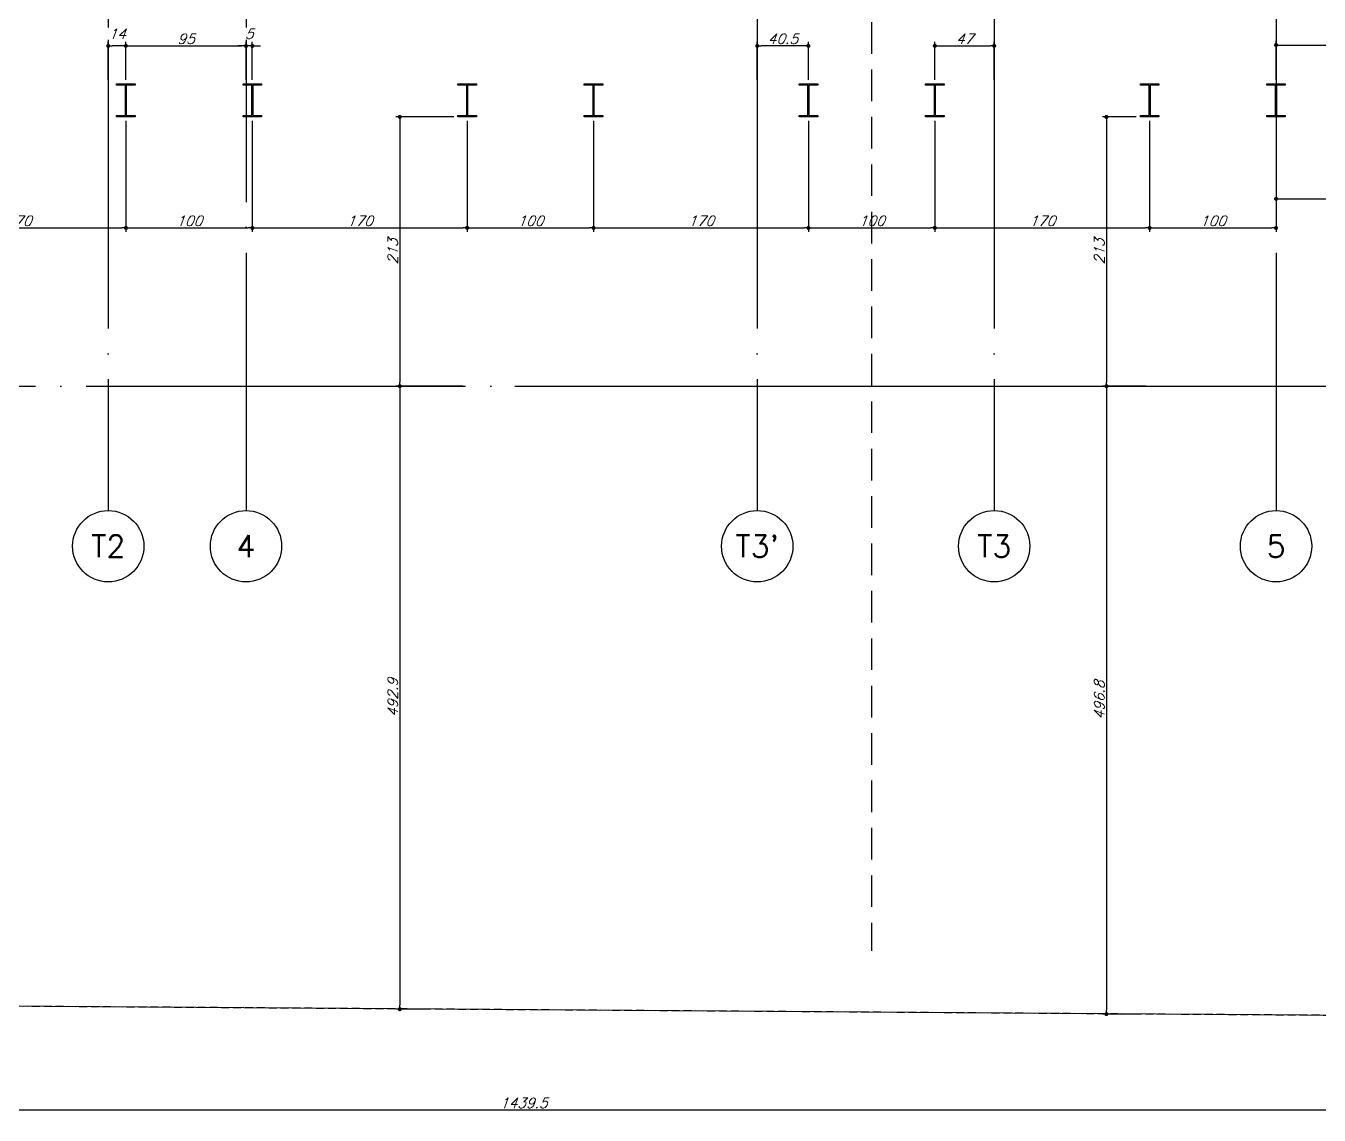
# Model space of a CAD drawing. Header units: millimetres. Extents: x -4281 to 5364, y -2128 to 2372.
# Drawn here: x -384 to 640, y -1462 to -600 of the extents above; entities that cross this region are included whole.
import ezdxf
from ezdxf.enums import TextEntityAlignment as Align

# ---------------------------------------------------------------- set-up
doc = ezdxf.new("R2010")
doc.units = ezdxf.units.MM
doc.header["$LTSCALE"] = 50
for name, pattern in [('CONTINUO', [0, 0]), ('DASHED', [0.75, 0.5, -0.25]), ('EIXO', [6.8, 6, -0.4, 0, -0.4])]:
    doc.linetypes.add(name, pattern=pattern)
doc.layers.add('A-DETL-MBND', color=5, linetype='Continuous', lineweight=9)
for name, color, linetype in [('F-COTAS', 106, 'Continuous'), ('F-COTAS_PM', 106, 'Continuous'), ('F-DIVISA', 6, 'Continuous'), ('F-EIXO', 12, 'EIXO'), ('F-PM_EST', 1, 'Continuous'), ('F-TEXTO', 6, 'Continuous'), ('TG', 7, 'CONTINUO')]:
    doc.layers.add(name, color=color, linetype=linetype)
doc.styles.add('CP-TEXT-INCL', font='romans.shx', dxfattribs={"oblique": 20})
doc.styles.add('MCP', font='romans.shx')
doc.styles.add('ROMANS', font='romans.shx')
doc.dimstyles.new('CP-COTAS-50', dxfattribs={"dimscale": 0.64, "dimtxt": 12.5, "dimasz": 5, "dimexe": 5, "dimexo": 5, "dimgap": 2.5, "dimtad": 1, "dimdec": 1, "dimdsep": 46, "dimtxsty": 'CP-TEXT-INCL', "dimblk1": 'DOT', "dimblk2": 'DOT', "dimsah": 1, "dimcen": 9, "dimclrd": 256, "dimclre": 256, "dimclrt": 256, "dimadec": 0, "dimazin": 0, "dimtfac": 1, "dimtdec": 1, "dimtmove": 2, "dimatfit": 3, "dimldrblk": 'DOT', "dimfxl": 0, "dimtolj": 1, "dimarcsym": 0})

# ---------------------------------------------------------------- blocks, each defined once
blk = doc.blocks.new('*U5')
at = {"layer": 'F-EIXO'}
blk.add_line((0, 0), (7197, 0), dxfattribs=at)
at = {"layer": 'F-TEXTO', "style": 'ROMANS'}
blk.add_attdef('EIXO', text='', height=17.5, dxfattribs=at).set_placement((-28.2072, 0), align=Align.MIDDLE_CENTER)
blk = doc.blocks.new('*U13')
at = {"layer": 'F-EIXO'}
blk.add_line((0, 0), (0, -2825), dxfattribs=at)
at = {"layer": 'F-TEXTO', "style": 'ROMANS'}
blk.add_attdef('EIXO', text='', height=17.5, rotation=360, dxfattribs=at).set_placement((0, 28.2072), align=Align.MIDDLE_CENTER)
blk = doc.blocks.new('*U10')
at = {"layer": 'F-EIXO'}
blk.add_line((0, 0), (0, -2925), dxfattribs=at)
at = {"layer": 'F-TEXTO', "style": 'ROMANS'}
blk.add_attdef('EIXO', text='', height=17.5, rotation=360, dxfattribs=at).set_placement((0, 28.2072), align=Align.MIDDLE_CENTER)
blk = doc.blocks.new('*U15')
at = {"layer": 'F-EIXO', "linetype": 'DASHED'}
blk.add_line((0, 0), (0, -3397.3), dxfattribs=at)
at = {"layer": 'F-TEXTO', "color": 2, "style": 'MCP'}
for tag, p in [('EIXO_S1', (-74.8, -97.6)), ('EIXO_S2', (167, -97.6))]:
    blk.add_attdef(tag, p, '', height=10, rotation=360, dxfattribs=at)
blk = doc.blocks.new('_DOT')
at = {"color": 0, "linetype": 'ByBlock'}
blk.add_line((-0.5, 0), (-1, 0), dxfattribs=at)
at = {"color": 0, "linetype": 'ByBlock', "const_width": 0.5}
blk.add_lwpolyline([(-0.25, 0, 1), (0.25, 0, 1)], format="xyb", close=True, dxfattribs=at)
blk = doc.blocks.new('*D250')
at = {"layer": 'DEFPOINTS', "color": 0, "transparency": 16777216}
for p in [(0, -885), (3166.9, -885), (3175.2, -919.5)]:
    blk.add_point(p, dxfattribs=at)
at = {"layer": 'F-COTAS', "lineweight": -2, "transparency": 16777216}
for p, q in [((3.2, -885), (3170.1, -885)), ((3166.9, -916.3), (3166.9, -888.2)), ((3172, -919.5), (3163.7, -919.5))]:
    blk.add_line(p, q, dxfattribs=at)
at = {"layer": 'F-COTAS', "lineweight": -2, "transparency": 16777216, "xscale": 3.2, "yscale": 3.2, "zscale": 3.2}
for p, rotation in [((3166.9, -885), 90), ((3166.9, -919.5), 270)]:
    blk.add_blockref('_DOT', p, dxfattribs=dict(at, rotation=rotation))
at = {"layer": 'F-COTAS', "transparency": 16777216, "insert": (3161.3, -902.3), "char_height": 8, "attachment_point": 5, "rotation": 90, "style": 'CP-TEXT-INCL'}
blk.add_mtext('\\A1;34.5', dxfattribs=at)
blk = doc.blocks.new('*D252')
at = {"layer": 'DEFPOINTS', "color": 0, "transparency": 16777216}
for p in [(0, -885), (1528.1, -885), (1544.4, -949.5)]:
    blk.add_point(p, dxfattribs=at)
at = {"layer": 'F-COTAS', "lineweight": -2, "transparency": 16777216}
for p, q in [((3.2, -885), (1531.3, -885)), ((1528.1, -946.3), (1528.1, -888.2)), ((1541.2, -949.5), (1524.9, -949.5))]:
    blk.add_line(p, q, dxfattribs=at)
at = {"layer": 'F-COTAS', "lineweight": -2, "transparency": 16777216, "xscale": 3.2, "yscale": 3.2, "zscale": 3.2}
for p, rotation in [((1528.1, -885), 90), ((1528.1, -949.5), 270)]:
    blk.add_blockref('_DOT', p, dxfattribs=dict(at, rotation=rotation))
at = {"layer": 'F-COTAS', "transparency": 16777216, "insert": (1522.5, -917.3), "char_height": 8, "attachment_point": 5, "rotation": 90, "style": 'CP-TEXT-INCL'}
blk.add_mtext('\\A1;64.5', dxfattribs=at)
blk = doc.blocks.new('Pilares W Gerdau - W250X38_5-590579-Térreo')
at = {"layer": 'F-PM_EST'}
for p, q in [((-7.35, 11.98), (-7.35, 13.1)), ((-7.35, 13.1), (7.35, 13.1)), ((-7.35, 13.1), (7.35, 13.1)), ((-7.35, 11.98), (-7.35, 13.1)), ((-0.33, 11.98), (-7.35, 11.98)), ((-0.33, 11.98), (-7.35, 11.98)), ((-0.33, -11.98), (-0.33, 11.98)), ((-0.33, -11.98), (-0.33, 11.98)), ((7.35, 11.98), (0.33, 11.98)), ((0.33, 11.98), (0.33, -11.98)), ((0.33, 11.98), (0.33, -11.98)), ((7.35, 11.98), (0.33, 11.98)), ((7.35, 13.1), (7.35, 11.98)), ((7.35, 13.1), (7.35, 11.98)), ((-7.35, -13.1), (-7.35, -11.98)), ((-7.35, -11.98), (-0.33, -11.98)), ((-7.35, -11.98), (-0.33, -11.98)), ((-7.35, -13.1), (-7.35, -11.98)), ((7.35, -13.1), (-7.35, -13.1)), ((7.35, -13.1), (-7.35, -13.1)), ((0.33, -11.98), (7.35, -11.98)), ((0.33, -11.98), (7.35, -11.98)), ((7.35, -11.98), (7.35, -13.1)), ((7.35, -11.98), (7.35, -13.1))]:
    blk.add_line(p, q, dxfattribs=at)
blk = doc.blocks.new('*D372')
at = {"layer": 'DEFPOINTS', "color": 0, "transparency": 16777216}
for p in [(-474.5, -672), (-304.5, -672), (-304.5, -759.8)]:
    blk.add_point(p, dxfattribs=at)
at = {"layer": 'F-COTAS_PM', "lineweight": -2, "transparency": 16777216}
for p, q in [((-474.5, -675.2), (-474.5, -763)), ((-304.5, -675.2), (-304.5, -763)), ((-471.3, -759.8), (-307.7, -759.8))]:
    blk.add_line(p, q, dxfattribs=at)
at = {"layer": 'F-COTAS_PM', "lineweight": -2, "transparency": 16777216, "xscale": 3.2, "yscale": 3.2, "zscale": 3.2, "rotation": 180}
blk.add_blockref('_DOT', (-474.5, -759.8), dxfattribs=at)
at = {"layer": 'F-COTAS_PM', "lineweight": -2, "transparency": 16777216, "xscale": 3.2, "yscale": 3.2, "zscale": 3.2}
blk.add_blockref('_DOT', (-304.5, -759.8), dxfattribs=at)
at = {"layer": 'F-COTAS_PM', "transparency": 16777216, "insert": (-389.5, -754.2), "char_height": 8, "attachment_point": 5, "style": 'CP-TEXT-INCL'}
blk.add_mtext('\\A1;170', dxfattribs=at)
blk = doc.blocks.new('*D374')
at = {"layer": 'DEFPOINTS', "color": 0, "transparency": 16777216}
for p in [(-304.5, -672), (-204.5, -672), (-204.5, -759.8)]:
    blk.add_point(p, dxfattribs=at)
at = {"layer": 'F-COTAS_PM', "lineweight": -2, "transparency": 16777216}
for p, q in [((-304.5, -675.2), (-304.5, -763)), ((-204.5, -675.2), (-204.5, -763)), ((-301.3, -759.8), (-207.7, -759.8))]:
    blk.add_line(p, q, dxfattribs=at)
at = {"layer": 'F-COTAS_PM', "lineweight": -2, "transparency": 16777216, "xscale": 3.2, "yscale": 3.2, "zscale": 3.2, "rotation": 180}
blk.add_blockref('_DOT', (-304.5, -759.8), dxfattribs=at)
at = {"layer": 'F-COTAS_PM', "lineweight": -2, "transparency": 16777216, "xscale": 3.2, "yscale": 3.2, "zscale": 3.2}
blk.add_blockref('_DOT', (-204.5, -759.8), dxfattribs=at)
at = {"layer": 'F-COTAS_PM', "transparency": 16777216, "insert": (-254.5, -754.2), "char_height": 8, "attachment_point": 5, "style": 'CP-TEXT-INCL'}
blk.add_mtext('\\A1;100', dxfattribs=at)
blk = doc.blocks.new('*D375')
at = {"layer": 'DEFPOINTS', "color": 0, "transparency": 16777216}
for p in [(-204.5, -672), (-34.5, -672), (-34.5, -759.8)]:
    blk.add_point(p, dxfattribs=at)
at = {"layer": 'F-COTAS_PM', "lineweight": -2, "transparency": 16777216}
for p, q in [((-204.5, -675.2), (-204.5, -763)), ((-34.5, -675.2), (-34.5, -763)), ((-201.3, -759.8), (-37.7, -759.8))]:
    blk.add_line(p, q, dxfattribs=at)
at = {"layer": 'F-COTAS_PM', "lineweight": -2, "transparency": 16777216, "xscale": 3.2, "yscale": 3.2, "zscale": 3.2, "rotation": 180}
blk.add_blockref('_DOT', (-204.5, -759.8), dxfattribs=at)
at = {"layer": 'F-COTAS_PM', "lineweight": -2, "transparency": 16777216, "xscale": 3.2, "yscale": 3.2, "zscale": 3.2}
blk.add_blockref('_DOT', (-34.5, -759.8), dxfattribs=at)
at = {"layer": 'F-COTAS_PM', "transparency": 16777216, "insert": (-119.5, -754.2), "char_height": 8, "attachment_point": 5, "style": 'CP-TEXT-INCL'}
blk.add_mtext('\\A1;170', dxfattribs=at)
blk = doc.blocks.new('*D376')
at = {"layer": 'DEFPOINTS', "color": 0, "transparency": 16777216}
for p in [(-34.5, -672), (65.5, -672), (65.5, -759.8)]:
    blk.add_point(p, dxfattribs=at)
at = {"layer": 'F-COTAS_PM', "lineweight": -2, "transparency": 16777216}
for p, q in [((-34.5, -675.2), (-34.5, -763)), ((65.5, -675.2), (65.5, -763)), ((-31.3, -759.8), (62.3, -759.8))]:
    blk.add_line(p, q, dxfattribs=at)
at = {"layer": 'F-COTAS_PM', "lineweight": -2, "transparency": 16777216, "xscale": 3.2, "yscale": 3.2, "zscale": 3.2, "rotation": 180}
blk.add_blockref('_DOT', (-34.5, -759.8), dxfattribs=at)
at = {"layer": 'F-COTAS_PM', "lineweight": -2, "transparency": 16777216, "xscale": 3.2, "yscale": 3.2, "zscale": 3.2}
blk.add_blockref('_DOT', (65.5, -759.8), dxfattribs=at)
at = {"layer": 'F-COTAS_PM', "transparency": 16777216, "insert": (15.5, -754.2), "char_height": 8, "attachment_point": 5, "style": 'CP-TEXT-INCL'}
blk.add_mtext('\\A1;100', dxfattribs=at)
blk = doc.blocks.new('*D377')
at = {"layer": 'DEFPOINTS', "color": 0, "transparency": 16777216}
for p in [(65.5, -672), (235.5, -672), (235.5, -759.8)]:
    blk.add_point(p, dxfattribs=at)
at = {"layer": 'F-COTAS_PM', "lineweight": -2, "transparency": 16777216}
for p, q in [((65.5, -675.2), (65.5, -763)), ((235.5, -675.2), (235.5, -763)), ((68.7, -759.8), (232.3, -759.8))]:
    blk.add_line(p, q, dxfattribs=at)
at = {"layer": 'F-COTAS_PM', "lineweight": -2, "transparency": 16777216, "xscale": 3.2, "yscale": 3.2, "zscale": 3.2, "rotation": 180}
blk.add_blockref('_DOT', (65.5, -759.8), dxfattribs=at)
at = {"layer": 'F-COTAS_PM', "lineweight": -2, "transparency": 16777216, "xscale": 3.2, "yscale": 3.2, "zscale": 3.2}
blk.add_blockref('_DOT', (235.5, -759.8), dxfattribs=at)
at = {"layer": 'F-COTAS_PM', "transparency": 16777216, "insert": (150.5, -754.2), "char_height": 8, "attachment_point": 5, "style": 'CP-TEXT-INCL'}
blk.add_mtext('\\A1;170', dxfattribs=at)
blk = doc.blocks.new('*D378')
at = {"layer": 'DEFPOINTS', "color": 0, "transparency": 16777216}
for p in [(235.5, -672), (335.5, -672), (335.5, -759.8)]:
    blk.add_point(p, dxfattribs=at)
at = {"layer": 'F-COTAS_PM', "lineweight": -2, "transparency": 16777216}
for p, q in [((235.5, -675.2), (235.5, -763)), ((335.5, -675.2), (335.5, -763)), ((238.7, -759.8), (332.3, -759.8))]:
    blk.add_line(p, q, dxfattribs=at)
at = {"layer": 'F-COTAS_PM', "lineweight": -2, "transparency": 16777216, "xscale": 3.2, "yscale": 3.2, "zscale": 3.2, "rotation": 180}
blk.add_blockref('_DOT', (235.5, -759.8), dxfattribs=at)
at = {"layer": 'F-COTAS_PM', "lineweight": -2, "transparency": 16777216, "xscale": 3.2, "yscale": 3.2, "zscale": 3.2}
blk.add_blockref('_DOT', (335.5, -759.8), dxfattribs=at)
at = {"layer": 'F-COTAS_PM', "transparency": 16777216, "insert": (285.5, -754.2), "char_height": 8, "attachment_point": 5, "style": 'CP-TEXT-INCL'}
blk.add_mtext('\\A1;100', dxfattribs=at)
blk = doc.blocks.new('*D379')
at = {"layer": 'DEFPOINTS', "color": 0, "transparency": 16777216}
for p in [(335.5, -672), (505.5, -672), (505.5, -759.8)]:
    blk.add_point(p, dxfattribs=at)
at = {"layer": 'F-COTAS_PM', "lineweight": -2, "transparency": 16777216}
for p, q in [((335.5, -675.2), (335.5, -763)), ((505.5, -675.2), (505.5, -763)), ((338.7, -759.8), (502.3, -759.8))]:
    blk.add_line(p, q, dxfattribs=at)
at = {"layer": 'F-COTAS_PM', "lineweight": -2, "transparency": 16777216, "xscale": 3.2, "yscale": 3.2, "zscale": 3.2, "rotation": 180}
blk.add_blockref('_DOT', (335.5, -759.8), dxfattribs=at)
at = {"layer": 'F-COTAS_PM', "lineweight": -2, "transparency": 16777216, "xscale": 3.2, "yscale": 3.2, "zscale": 3.2}
blk.add_blockref('_DOT', (505.5, -759.8), dxfattribs=at)
at = {"layer": 'F-COTAS_PM', "transparency": 16777216, "insert": (420.5, -754.2), "char_height": 8, "attachment_point": 5, "style": 'CP-TEXT-INCL'}
blk.add_mtext('\\A1;170', dxfattribs=at)
blk = doc.blocks.new('*D380')
at = {"layer": 'DEFPOINTS', "color": 0, "transparency": 16777216}
for p in [(505.5, -672), (605.5, -672), (605.5, -759.8)]:
    blk.add_point(p, dxfattribs=at)
at = {"layer": 'F-COTAS_PM', "lineweight": -2, "transparency": 16777216}
for p, q in [((505.5, -675.2), (505.5, -763)), ((605.5, -675.2), (605.5, -763)), ((508.7, -759.8), (602.3, -759.8))]:
    blk.add_line(p, q, dxfattribs=at)
at = {"layer": 'F-COTAS_PM', "lineweight": -2, "transparency": 16777216, "xscale": 3.2, "yscale": 3.2, "zscale": 3.2, "rotation": 180}
blk.add_blockref('_DOT', (505.5, -759.8), dxfattribs=at)
at = {"layer": 'F-COTAS_PM', "lineweight": -2, "transparency": 16777216, "xscale": 3.2, "yscale": 3.2, "zscale": 3.2}
blk.add_blockref('_DOT', (605.5, -759.8), dxfattribs=at)
at = {"layer": 'F-COTAS_PM', "transparency": 16777216, "insert": (555.5, -754.2), "char_height": 8, "attachment_point": 5, "style": 'CP-TEXT-INCL'}
blk.add_mtext('\\A1;100', dxfattribs=at)
blk = doc.blocks.new('*D472')
at = {"layer": 'DEFPOINTS', "color": 0, "transparency": 16777216}
for p in [(745.5, -615.1), (745.5, -635.2), (605.5, -645.8)]:
    blk.add_point(p, dxfattribs=at)
at = {"layer": 'F-COTAS', "lineweight": -2, "transparency": 16777216}
for p, q in [((605.5, -642.6), (605.5, -611.9)), ((745.5, -632), (745.5, -611.9)), ((608.7, -615.1), (742.3, -615.1))]:
    blk.add_line(p, q, dxfattribs=at)
at = {"layer": 'F-COTAS', "lineweight": -2, "transparency": 16777216, "xscale": 3.2, "yscale": 3.2, "zscale": 3.2, "rotation": 180}
blk.add_blockref('_DOT', (605.5, -615.1), dxfattribs=at)
at = {"layer": 'F-COTAS', "lineweight": -2, "transparency": 16777216, "xscale": 3.2, "yscale": 3.2, "zscale": 3.2}
blk.add_blockref('_DOT', (745.5, -615.1), dxfattribs=at)
at = {"layer": 'F-COTAS', "transparency": 16777216, "insert": (675.5, -609.5), "char_height": 8, "attachment_point": 5, "style": 'CP-TEXT-INCL', "bg_fill": 3, "box_fill_scale": 1.1, "bg_fill_color": 256, "bg_fill_true_color": 13158600, "bg_fill_transparency": 0}
blk.add_mtext('\\A1;140', dxfattribs=at)
blk = doc.blocks.new('*D490')
at = {"layer": 'DEFPOINTS', "color": 0, "transparency": 16777216}
for p in [(-41.9, -672), (-87.8, -885), (-34.8, -885)]:
    blk.add_point(p, dxfattribs=at)
at = {"layer": 'F-COTAS', "lineweight": -2, "transparency": 16777216}
for p, q in [((-45.1, -672), (-91, -672)), ((-87.8, -675.2), (-87.8, -881.8)), ((-38, -885), (-91, -885))]:
    blk.add_line(p, q, dxfattribs=at)
at = {"layer": 'F-COTAS', "lineweight": -2, "transparency": 16777216, "xscale": 3.2, "yscale": 3.2, "zscale": 3.2}
for p, rotation in [((-87.8, -672), 90), ((-87.8, -885), 270)]:
    blk.add_blockref('_DOT', p, dxfattribs=dict(at, rotation=rotation))
at = {"layer": 'F-COTAS', "transparency": 16777216, "insert": (-93.4, -778.5), "char_height": 8, "attachment_point": 5, "rotation": 90, "style": 'CP-TEXT-INCL', "bg_fill": 3, "box_fill_scale": 1.1, "bg_fill_color": 256, "bg_fill_true_color": 13158600, "bg_fill_transparency": 0}
blk.add_mtext('\\A1;213', dxfattribs=at)
blk = doc.blocks.new('*D491')
at = {"layer": 'DEFPOINTS', "color": 0, "transparency": 16777216}
for p in [(498.1, -672), (471.3, -885), (505.8, -885)]:
    blk.add_point(p, dxfattribs=at)
at = {"layer": 'F-COTAS', "lineweight": -2, "transparency": 16777216}
for p, q in [((494.9, -672), (468.1, -672)), ((471.3, -675.2), (471.3, -881.8)), ((502.6, -885), (468.1, -885))]:
    blk.add_line(p, q, dxfattribs=at)
at = {"layer": 'F-COTAS', "lineweight": -2, "transparency": 16777216, "xscale": 3.2, "yscale": 3.2, "zscale": 3.2}
for p, rotation in [((471.3, -672), 90), ((471.3, -885), 270)]:
    blk.add_blockref('_DOT', p, dxfattribs=dict(at, rotation=rotation))
at = {"layer": 'F-COTAS', "transparency": 16777216, "insert": (465.7, -778.5), "char_height": 8, "attachment_point": 5, "rotation": 90, "style": 'CP-TEXT-INCL', "bg_fill": 3, "box_fill_scale": 1.1, "bg_fill_color": 256, "bg_fill_true_color": 13158600, "bg_fill_transparency": 0}
blk.add_mtext('\\A1;213', dxfattribs=at)
blk = doc.blocks.new('*D492')
at = {"layer": 'DEFPOINTS', "color": 0, "transparency": 16777216}
for p in [(195, -615.8), (195, -645.8), (235.5, -645.8)]:
    blk.add_point(p, dxfattribs=at)
at = {"layer": 'F-COTAS', "lineweight": -2, "transparency": 16777216}
for p, q in [((195, -642.6), (195, -612.6)), ((235.5, -642.6), (235.5, -612.6)), ((232.3, -615.8), (198.2, -615.8))]:
    blk.add_line(p, q, dxfattribs=at)
at = {"layer": 'F-COTAS', "lineweight": -2, "transparency": 16777216, "xscale": 3.2, "yscale": 3.2, "zscale": 3.2, "rotation": 180}
blk.add_blockref('_DOT', (195, -615.8), dxfattribs=at)
at = {"layer": 'F-COTAS', "lineweight": -2, "transparency": 16777216, "xscale": 3.2, "yscale": 3.2, "zscale": 3.2}
blk.add_blockref('_DOT', (235.5, -615.8), dxfattribs=at)
at = {"layer": 'F-COTAS', "transparency": 16777216, "insert": (215.2, -610.2), "char_height": 8, "attachment_point": 5, "style": 'CP-TEXT-INCL', "bg_fill": 3, "box_fill_scale": 1.1, "bg_fill_color": 256, "bg_fill_true_color": 13158600, "bg_fill_transparency": 0}
blk.add_mtext('\\A1;40.5', dxfattribs=at)
blk = doc.blocks.new('*D493')
at = {"layer": 'DEFPOINTS', "color": 0, "transparency": 16777216}
for p in [(382.5, -615.8), (335.5, -645.8), (382.5, -645.8)]:
    blk.add_point(p, dxfattribs=at)
at = {"layer": 'F-COTAS', "lineweight": -2, "transparency": 16777216}
for p, q in [((335.5, -642.6), (335.5, -612.6)), ((382.5, -642.6), (382.5, -612.6)), ((338.7, -615.8), (379.3, -615.8))]:
    blk.add_line(p, q, dxfattribs=at)
at = {"layer": 'F-COTAS', "lineweight": -2, "transparency": 16777216, "xscale": 3.2, "yscale": 3.2, "zscale": 3.2, "rotation": 180}
blk.add_blockref('_DOT', (335.5, -615.8), dxfattribs=at)
at = {"layer": 'F-COTAS', "lineweight": -2, "transparency": 16777216, "xscale": 3.2, "yscale": 3.2, "zscale": 3.2}
blk.add_blockref('_DOT', (382.5, -615.8), dxfattribs=at)
at = {"layer": 'F-COTAS', "transparency": 16777216, "insert": (359, -610.2), "char_height": 8, "attachment_point": 5, "style": 'CP-TEXT-INCL', "bg_fill": 3, "box_fill_scale": 1.1, "bg_fill_color": 256, "bg_fill_true_color": 13158600, "bg_fill_transparency": 0}
blk.add_mtext('\\A1;47', dxfattribs=at)
blk = doc.blocks.new('*D494')
at = {"layer": 'DEFPOINTS', "color": 0, "transparency": 16777216}
for p in [(-209.5, -645.8), (-204.5, -645.8)]:
    blk.add_point(p, dxfattribs=at)
at = {"layer": 'F-COTAS', "lineweight": -2, "transparency": 16777216}
for p, q in [((-209.5, -642.6), (-209.5, -612.6)), ((-204.5, -642.6), (-204.5, -612.6)), ((-212.7, -615.8), (-215.9, -615.8)), ((-201.3, -615.8), (-198.1, -615.8))]:
    blk.add_line(p, q, dxfattribs=at)
at = {"layer": 'F-COTAS', "transparency": 16777216, "insert": (-207, -606.2), "char_height": 8, "attachment_point": 5, "style": 'CP-TEXT-INCL', "bg_fill": 3, "box_fill_scale": 1.1, "bg_fill_color": 256, "bg_fill_true_color": 13158600, "bg_fill_transparency": 0}
blk.add_mtext('\\A1;5', dxfattribs=at)
at = {"layer": 'DEFPOINTS', "color": 0, "transparency": 16777216}
blk.add_point((-209.5, -615.8), dxfattribs=at)
at = {"layer": 'F-COTAS', "lineweight": -2, "transparency": 16777216}
blk.add_line((-204.5, -615.8), (-209.5, -615.8), dxfattribs=at)
at = {"layer": 'F-COTAS', "lineweight": -2, "transparency": 16777216, "xscale": 3.2, "yscale": 3.2, "zscale": 3.2}
blk.add_blockref('_DOT', (-209.5, -615.8), dxfattribs=at)
at = {"layer": 'F-COTAS', "lineweight": -2, "transparency": 16777216, "xscale": 3.2, "yscale": 3.2, "zscale": 3.2, "rotation": 180}
blk.add_blockref('_DOT', (-204.5, -615.8), dxfattribs=at)
blk = doc.blocks.new('*D495')
at = {"layer": 'DEFPOINTS', "color": 0, "transparency": 16777216}
for p in [(-209.5, -615.8), (-304.5, -645.8), (-209.5, -645.8)]:
    blk.add_point(p, dxfattribs=at)
at = {"layer": 'F-COTAS', "lineweight": -2, "transparency": 16777216}
for p, q in [((-304.5, -642.6), (-304.5, -612.6)), ((-209.5, -642.6), (-209.5, -612.6)), ((-301.3, -615.8), (-212.7, -615.8))]:
    blk.add_line(p, q, dxfattribs=at)
at = {"layer": 'F-COTAS', "lineweight": -2, "transparency": 16777216, "xscale": 3.2, "yscale": 3.2, "zscale": 3.2, "rotation": 180}
blk.add_blockref('_DOT', (-304.5, -615.8), dxfattribs=at)
at = {"layer": 'F-COTAS', "lineweight": -2, "transparency": 16777216, "xscale": 3.2, "yscale": 3.2, "zscale": 3.2}
blk.add_blockref('_DOT', (-209.5, -615.8), dxfattribs=at)
at = {"layer": 'F-COTAS', "transparency": 16777216, "insert": (-257, -610.2), "char_height": 8, "attachment_point": 5, "style": 'CP-TEXT-INCL', "bg_fill": 3, "box_fill_scale": 1.1, "bg_fill_color": 256, "bg_fill_true_color": 13158600, "bg_fill_transparency": 0}
blk.add_mtext('\\A1;95', dxfattribs=at)
blk = doc.blocks.new('*D496')
at = {"layer": 'DEFPOINTS', "color": 0, "transparency": 16777216}
for p in [(-318.5, -645.8), (-304.5, -645.8)]:
    blk.add_point(p, dxfattribs=at)
at = {"layer": 'F-COTAS', "lineweight": -2, "transparency": 16777216}
for p, q in [((-318.5, -642.6), (-318.5, -612.6)), ((-304.5, -642.6), (-304.5, -612.6)), ((-307.7, -615.8), (-315.3, -615.8))]:
    blk.add_line(p, q, dxfattribs=at)
at = {"layer": 'F-COTAS', "transparency": 16777216, "insert": (-311.5, -606.2), "char_height": 8, "attachment_point": 5, "style": 'CP-TEXT-INCL', "bg_fill": 3, "box_fill_scale": 1.1, "bg_fill_color": 256, "bg_fill_true_color": 13158600, "bg_fill_transparency": 0}
blk.add_mtext('\\A1;14', dxfattribs=at)
at = {"layer": 'DEFPOINTS', "color": 0, "transparency": 16777216}
blk.add_point((-318.5, -615.8), dxfattribs=at)
at = {"layer": 'F-COTAS', "lineweight": -2, "transparency": 16777216, "xscale": 3.2, "yscale": 3.2, "zscale": 3.2, "rotation": 180}
blk.add_blockref('_DOT', (-318.5, -615.8), dxfattribs=at)
at = {"layer": 'F-COTAS', "lineweight": -2, "transparency": 16777216, "xscale": 3.2, "yscale": 3.2, "zscale": 3.2}
blk.add_blockref('_DOT', (-304.5, -615.8), dxfattribs=at)
blk = doc.blocks.new('zw$25E5')
at = {"layer": 'TG', "color": 2, "linetype": 'CONTINUO'}
blk.add_polyline3d([(7902.9, 70.6, 0), (114.5, 124.8, 0)], dxfattribs=at)
blk = doc.blocks.new('*D507')
at = {"layer": 'DEFPOINTS', "color": 0, "transparency": 16777216}
for p in [(605.5, -676), (745.5, -676), (745.5, -736.8)]:
    blk.add_point(p, dxfattribs=at)
at = {"layer": 'F-COTAS', "lineweight": -2, "transparency": 16777216}
for p, q in [((605.5, -679.2), (605.5, -740)), ((745.5, -679.2), (745.5, -740)), ((608.7, -736.8), (742.3, -736.8))]:
    blk.add_line(p, q, dxfattribs=at)
at = {"layer": 'F-COTAS', "lineweight": -2, "transparency": 16777216, "xscale": 3.2, "yscale": 3.2, "zscale": 3.2, "rotation": 180}
blk.add_blockref('_DOT', (605.5, -736.8), dxfattribs=at)
at = {"layer": 'F-COTAS', "lineweight": -2, "transparency": 16777216, "xscale": 3.2, "yscale": 3.2, "zscale": 3.2}
blk.add_blockref('_DOT', (745.5, -736.8), dxfattribs=at)
at = {"layer": 'F-COTAS', "transparency": 16777216, "insert": (675.5, -731.2), "char_height": 8, "attachment_point": 5, "style": 'CP-TEXT-INCL', "bg_fill": 3, "box_fill_scale": 1.1, "bg_fill_color": 256, "bg_fill_true_color": 13158600, "bg_fill_transparency": 0}
blk.add_mtext('\\A1;140', dxfattribs=at)
blk = doc.blocks.new('*D521')
at = {"layer": 'DEFPOINTS', "color": 0, "transparency": 16777216}
for p in [(-65.3, -885), (-87.8, -1377.9), (-65.3, -1377.9)]:
    blk.add_point(p, dxfattribs=at)
at = {"layer": 'F-COTAS', "lineweight": -2, "transparency": 16777216}
for p, q in [((-68.5, -885), (-91, -885)), ((-87.8, -888.2), (-87.8, -1374.7)), ((-68.5, -1377.9), (-91, -1377.9))]:
    blk.add_line(p, q, dxfattribs=at)
at = {"layer": 'F-COTAS', "lineweight": -2, "transparency": 16777216, "xscale": 3.2, "yscale": 3.2, "zscale": 3.2}
for p, rotation in [((-87.8, -885), 90), ((-87.8, -1377.9), 270)]:
    blk.add_blockref('_DOT', p, dxfattribs=dict(at, rotation=rotation))
at = {"layer": 'F-COTAS', "transparency": 16777216, "insert": (-93.4, -1131.4), "char_height": 8, "attachment_point": 5, "rotation": 90, "style": 'CP-TEXT-INCL', "bg_fill": 3, "box_fill_scale": 1.1, "bg_fill_color": 256, "bg_fill_true_color": 13158600, "bg_fill_transparency": 0}
blk.add_mtext('\\A1;492.9', dxfattribs=at)
blk = doc.blocks.new('*D522')
at = {"layer": 'DEFPOINTS', "color": 0, "transparency": 16777216}
for p in [(501.8, -885), (471.3, -1381.8), (501.8, -1381.8)]:
    blk.add_point(p, dxfattribs=at)
at = {"layer": 'F-COTAS', "lineweight": -2, "transparency": 16777216}
for p, q in [((498.6, -885), (468.1, -885)), ((471.3, -888.2), (471.3, -1378.6)), ((498.6, -1381.8), (468.1, -1381.8))]:
    blk.add_line(p, q, dxfattribs=at)
at = {"layer": 'F-COTAS', "lineweight": -2, "transparency": 16777216, "xscale": 3.2, "yscale": 3.2, "zscale": 3.2}
for p, rotation in [((471.3, -885), 90), ((471.3, -1381.8), 270)]:
    blk.add_blockref('_DOT', p, dxfattribs=dict(at, rotation=rotation))
at = {"layer": 'F-COTAS', "transparency": 16777216, "insert": (465.7, -1133.4), "char_height": 8, "attachment_point": 5, "rotation": 90, "style": 'CP-TEXT-INCL', "bg_fill": 3, "box_fill_scale": 1.1, "bg_fill_color": 256, "bg_fill_true_color": 13158600, "bg_fill_transparency": 0}
blk.add_mtext('\\A1;496.8', dxfattribs=at)
blk = doc.blocks.new('*D527')
at = {"layer": 'DEFPOINTS', "color": 0, "transparency": 16777216}
for p in [(-709.5, -1373.4), (1565.5, -1389.2), (-709.5, -1507.1)]:
    blk.add_point(p, dxfattribs=at)
at = {"layer": 'F-COTAS', "lineweight": -2, "transparency": 16777216}
for p, q in [((-709.5, -1376.6), (-709.5, -1510.3)), ((1565.5, -1392.4), (1565.5, -1510.3)), ((1562.3, -1507.1), (-706.3, -1507.1))]:
    blk.add_line(p, q, dxfattribs=at)
at = {"layer": 'F-COTAS', "lineweight": -2, "transparency": 16777216, "xscale": 3.2, "yscale": 3.2, "zscale": 3.2, "rotation": 180}
blk.add_blockref('_DOT', (-709.5, -1507.1), dxfattribs=at)
at = {"layer": 'F-COTAS', "lineweight": -2, "transparency": 16777216, "xscale": 3.2, "yscale": 3.2, "zscale": 3.2}
blk.add_blockref('_DOT', (1565.5, -1507.1), dxfattribs=at)
at = {"layer": 'F-COTAS', "transparency": 16777216, "insert": (428, -1501.5), "char_height": 8, "attachment_point": 5, "style": 'CP-TEXT-INCL', "bg_fill": 3, "box_fill_scale": 1.1, "bg_fill_color": 256, "bg_fill_true_color": 13158600, "bg_fill_transparency": 0}
blk.add_mtext('\\A1;2275', dxfattribs=at)
blk = doc.blocks.new('*D530')
at = {"layer": 'DEFPOINTS', "color": 0, "transparency": 16777216}
for p in [(-709.5, -1359.4), (730, -1359.4), (-709.5, -1457.7)]:
    blk.add_point(p, dxfattribs=at)
at = {"layer": 'F-COTAS', "lineweight": -2, "transparency": 16777216}
for p, q in [((-709.5, -1362.6), (-709.5, -1460.9)), ((730, -1362.6), (730, -1460.9)), ((726.8, -1457.7), (-706.3, -1457.7))]:
    blk.add_line(p, q, dxfattribs=at)
at = {"layer": 'F-COTAS', "lineweight": -2, "transparency": 16777216, "xscale": 3.2, "yscale": 3.2, "zscale": 3.2, "rotation": 180}
blk.add_blockref('_DOT', (-709.5, -1457.7), dxfattribs=at)
at = {"layer": 'F-COTAS', "lineweight": -2, "transparency": 16777216, "xscale": 3.2, "yscale": 3.2, "zscale": 3.2}
blk.add_blockref('_DOT', (730, -1457.7), dxfattribs=at)
at = {"layer": 'F-COTAS', "transparency": 16777216, "insert": (10.2, -1452.1), "char_height": 8, "attachment_point": 5, "style": 'CP-TEXT-INCL', "bg_fill": 3, "box_fill_scale": 1.1, "bg_fill_color": 256, "bg_fill_true_color": 13158600, "bg_fill_transparency": 0}
blk.add_mtext('\\A1;1439.5', dxfattribs=at)

msp = doc.modelspace()

# ---------------------------------------------------------------- linework, layer by layer
at = {"layer": 'F-DIVISA', "color": 4, "linetype": 'DASHED', "ltscale": 0.25, "flags": 128}
msp.add_lwpolyline([(3296.03, 2024.21), (3571.4, 2024.21), (3587.77, 434.4), (4164.42, 438.38), (4170.81, -1407.31), (-3630.75, -1353.06), (-3665.01, 2024.21), (3277.95, 2024.21)], dxfattribs=at)
at = {"layer": 'F-EIXO', "color": 2, "linetype": 'Continuous'}
for centre in [(-318.5, -1011.64), (-209.5, -1011.64), (195, -1011.64), (382.5, -1011.64), (605.5, -1011.64)]:
    msp.add_circle(centre, 28.21, dxfattribs=at)

# ---------------------------------------------------------------- block references
at = {"layer": 'A-DETL-MBND'}
for p in [(-304.52, -658.89), (-204.52, -658.89), (-34.52, -658.89), (65.48, -658.89), (235.48, -658.89), (335.48, -658.89), (505.48, -658.89), (605.48, -658.89)]:
    msp.add_blockref('Pilares W Gerdau - W250X38_5-590579-Térreo', p, dxfattribs=at)
at = {"layer": 'F-EIXO'}
msp.add_blockref('*U15', (285.5, 2065.46), dxfattribs=at)
at = {"layer": 'F-EIXO', "linetype": 'Continuous'}
for name, p in [('*U10', (-209.5, 1941.36)), ('*U10', (605.5, 1941.36)), ('*U13', (-318.5, 1841.36)), ('*U13', (195, 1841.36)), ('*U13', (382.5, 1841.36)), ('*U5', (-3736.84, -885))]:
    msp.add_blockref(name, p, dxfattribs=at)
at = {"layer": 'TG'}
msp.add_blockref('zw$25E5', (-3745.25, -1477.84), dxfattribs=at)

# ---------------------------------------------------------------- texts
at = {"layer": 'F-TEXTO', "linetype": 'Continuous', "style": 'ROMANS'}
for s, p in [('T2', (-318.5, -1011.64)), ('4', (-209.5, -1011.64)), ("T3'", (195, -1011.64)), ('T3', (382.5, -1011.64)), ('5', (605.5, -1011.64))]:
    msp.add_text(s, height=17.5, dxfattribs=at).set_placement(p, align=Align.MIDDLE_CENTER)

# ---------------------------------------------------------------- dimensions: what is measured, and where the dimension line sits
at = {"layer": 'F-COTAS'}
for base, p1, picture, middle in [((3166.94, -885), (3175.19, -919.5), '*D250', (3161.34, -902.25)), ((1528.06, -885), (1544.38, -949.5), '*D252', (1522.46, -917.25))]:
    dim = msp.add_linear_dim(base=base, p1=p1, p2=(0, -885), angle=90, dimstyle='CP-COTAS-50', override={"dimfxl": 10}, dxfattribs=at)
    dim.commit()
    dim.dimension.update_dxf_attribs({"geometry": picture, "text_midpoint": middle})
at = {"layer": 'F-COTAS_PM'}
for base, p1, p2, picture, middle in [((-304.52, -759.77), (-474.52, -671.99), (-304.52, -671.99), '*D372', (-389.52, -754.17)), ((-204.52, -759.77), (-304.52, -671.99), (-204.52, -671.99), '*D374', (-254.52, -754.17)), ((-34.52, -759.77), (-204.52, -671.99), (-34.52, -671.99), '*D375', (-119.52, -754.17)), ((65.48, -759.77), (-34.52, -671.99), (65.48, -671.99), '*D376', (15.48, -754.17)), ((235.48, -759.77), (65.48, -671.99), (235.48, -671.99), '*D377', (150.48, -754.17)), ((335.48, -759.77), (235.48, -671.99), (335.48, -671.99), '*D378', (285.48, -754.17)), ((505.48, -759.77), (335.48, -671.99), (505.48, -671.99), '*D379', (420.48, -754.17)), ((605.48, -759.77), (505.48, -671.99), (605.48, -671.99), '*D380', (555.48, -754.17))]:
    dim = msp.add_linear_dim(base=base, p1=p1, p2=p2, dimstyle='CP-COTAS-50', override={"dimfxl": 10}, dxfattribs=at)
    dim.commit()
    dim.dimension.update_dxf_attribs({"geometry": picture, "text_midpoint": middle})

# ---------------------------------------------------------------- next in the draw order: dimensions: what is measured, and where the dimension line sits
at = {"layer": 'F-COTAS'}
for base, p1, p2, picture, middle in [((-209.5, -615.78), (-204.52, -645.79), (-209.5, -645.79), '*D494', (-207.01, -606.18)), ((195, -615.78), (235.48, -645.79), (195, -645.79), '*D492', (215.24, -610.18)), ((382.5, -615.78), (335.48, -645.79), (382.5, -645.79), '*D493', (358.99, -610.18)), ((745.5, -615.05), (605.5, -645.79), (745.5, -635.2), '*D472', (675.5, -609.45)), ((745.5, -736.81), (605.48, -675.99), (745.5, -675.99), '*D507', (675.49, -731.21))]:
    dim = msp.add_linear_dim(base=base, p1=p1, p2=p2, dimstyle='CP-COTAS-50', override={"dimtfill": 1, "dimarcsym": 2}, dxfattribs=at)
    dim.commit()
    dim.dimension.update_dxf_attribs({"geometry": picture, "text_midpoint": middle})
for base, p1, p2, picture, middle in [((-87.84, -885), (-41.87, -671.99), (-34.85, -885), '*D490', (-93.44, -778.5)), ((471.27, -885), (498.13, -671.99), (505.81, -885), '*D491', (465.67, -778.5))]:
    dim = msp.add_linear_dim(base=base, p1=p1, p2=p2, angle=90, dimstyle='CP-COTAS-50', override={"dimtfill": 1, "dimarcsym": 2}, dxfattribs=at)
    dim.commit()
    dim.dimension.update_dxf_attribs({"geometry": picture, "text_midpoint": middle})

# ---------------------------------------------------------------- next in the draw order: dimensions: what is measured, and where the dimension line sits
dim = msp.add_linear_dim(base=(-209.5, -615.78), p1=(-304.52, -645.79), p2=(-209.5, -645.79), dimstyle='CP-COTAS-50', override={"dimtfill": 1, "dimarcsym": 2}, dxfattribs=at)
dim.commit()
dim.dimension.update_dxf_attribs({"geometry": '*D495', "text_midpoint": (-257.01, -610.18)})
for base, p1, p2, picture, middle in [((-87.8421, -1377.8512), (-65.344, -885), (-65.344, -1377.8512), '*D521', (-93.4421, -1131.4256)), ((471.27, -1381.8), (501.81, -885), (501.81, -1381.8), '*D522', (465.67, -1133.4))]:
    dim = msp.add_linear_dim(base=base, p1=p1, p2=p2, angle=90, dimstyle='CP-COTAS-50', override={"dimtfill": 1, "dimarcsym": 2}, dxfattribs=at)
    dim.commit()
    dim.dimension.update_dxf_attribs({"geometry": picture, "text_midpoint": middle})

# ---------------------------------------------------------------- next in the draw order: dimensions: what is measured, and where the dimension line sits
for base, p1, p2, picture, middle in [((-318.5, -615.78), (-304.52, -645.79), (-318.5, -645.79), '*D496', (-311.51, -606.18)), ((-709.5, -1507.1), (1565.5, -1389.19), (-709.5, -1373.37), '*D527', (428, -1501.5))]:
    dim = msp.add_linear_dim(base=base, p1=p1, p2=p2, dimstyle='CP-COTAS-50', override={"dimtfill": 1, "dimarcsym": 2}, dxfattribs=at)
    dim.commit()
    dim.dimension.update_dxf_attribs({"geometry": picture, "text_midpoint": middle})

# ---------------------------------------------------------------- next in the draw order: dimensions: what is measured, and where the dimension line sits
dim = msp.add_linear_dim(base=(-709.5, -1457.66), p1=(729.98, -1359.43), p2=(-709.5, -1359.43), dimstyle='CP-COTAS-50', override={"dimtfill": 1, "dimarcsym": 2}, dxfattribs=at)
dim.commit()
dim.dimension.update_dxf_attribs({"geometry": '*D530', "text_midpoint": (10.24, -1452.06)})

doc.saveas('drawing.dxf')
